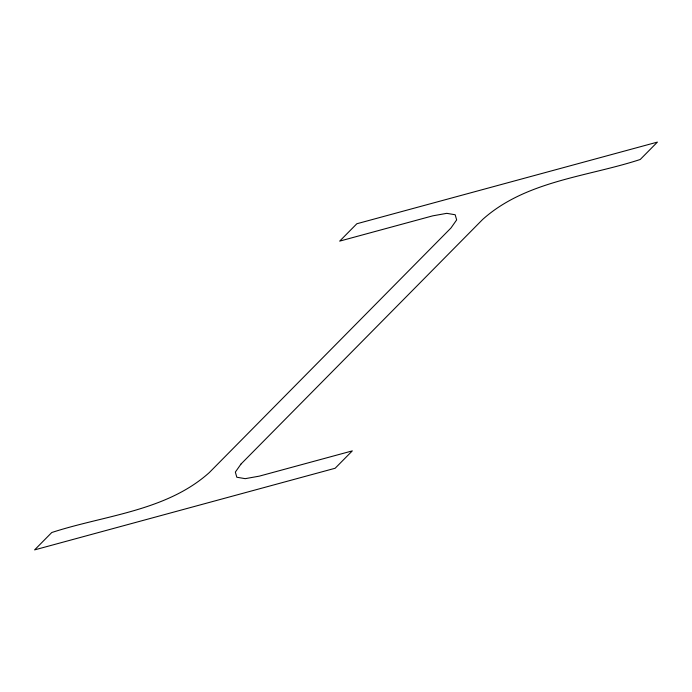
<?xml version="1.0" encoding="UTF-8"?>
<svg xmlns="http://www.w3.org/2000/svg" width="692" height="692" viewBox="0 0 692 692"><rect width="100%" height="100%" fill="white"/><g stroke="black" fill="none" stroke-linecap="round" stroke-linejoin="round"><path stroke-width="1.04" d="M241.05 463.986L235.349 472.082L236.811 477.238L245.219 478.665L259.284 476.148L352.315 450.881L335.153 468.25L34.6 549.889L51.762 532.52C104.579 515.211 165.994 511.319 209.269 472.619L450.95 228.014L456.651 219.918L455.189 214.762L446.781 213.335L432.716 215.852L339.685 241.119L356.847 223.75L657.4 142.111L640.238 159.48C587.422 176.789 526.006 180.681 482.731 219.381L241.05 463.986"/></g></svg>
